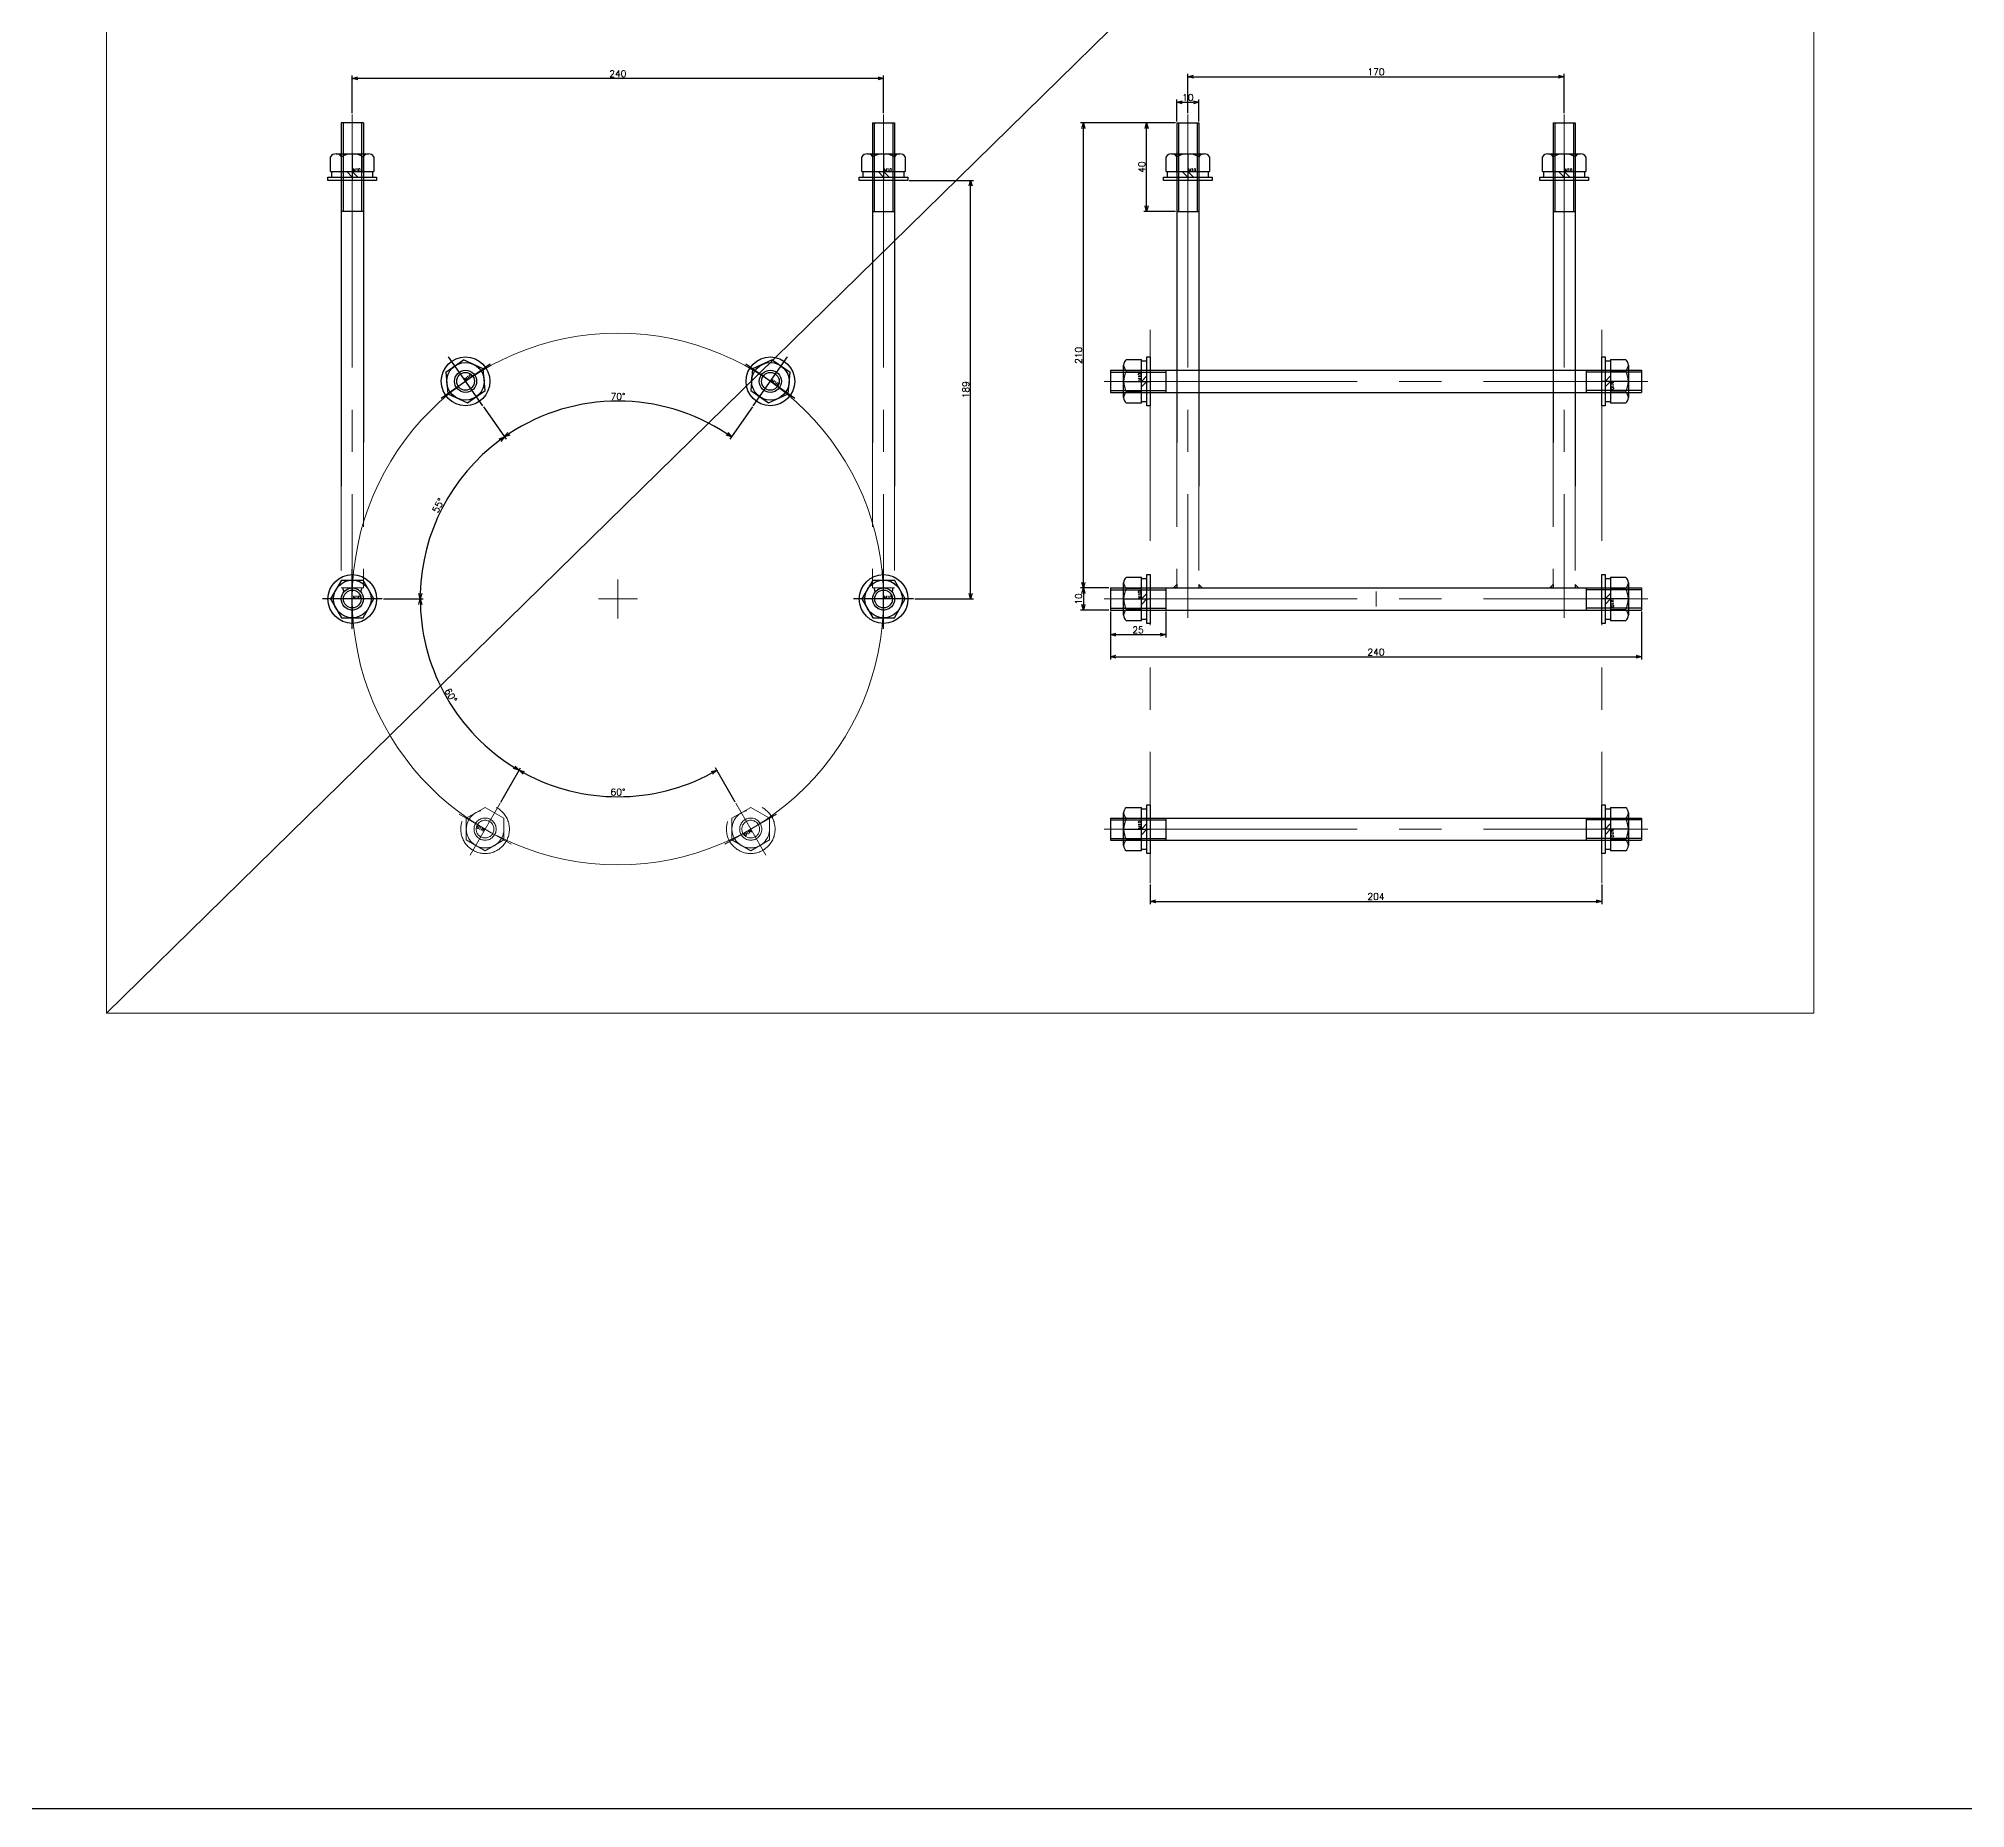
# Model space of a CAD drawing. Header units: millimetres. Extents: x -16130 to 36813, y -8099 to 27484.
# Drawn here: x 22002 to 22872, y 14890 to 15689 of the extents above; entities that cross this region are included whole.
import ezdxf

# ---------------------------------------------------------------- set-up
doc = ezdxf.new("R2010")
doc.units = ezdxf.units.MM
doc.header["$LTSCALE"] = 6
doc.header["$PDMODE"] = 99
doc.header["$PDSIZE"] = 1
for name, pattern in [('CENTER2', [28.575, 19.05, -3.175, 3.175, -3.175]), ('HIDDEN', [9.525, 6.35, -3.175]), ('PHANTOM2', [31.75, 15.875, -3.175, 3.175, -3.175, 3.175, -3.175])]:
    doc.linetypes.add(name, pattern=pattern)
for name, color, linetype, lineweight in [('01_NORMAL', 7, 'Continuous', 25), ('04_HIDDEN', 2, 'HIDDEN', 13), ('05_CENTER', 4, 'CENTER2', 13), ('06_PHANTOM', 2, 'PHANTOM2', 13), ('08_DIM', 3, 'Continuous', 13)]:
    doc.layers.add(name, color=color, linetype=linetype, lineweight=lineweight)
doc.layers.add('10_DRAFT', color=8, linetype='Continuous', lineweight=0, plot=False)
doc.styles.add('KSS_TXT', font='txt.shx', dxfattribs={"bigfont": 'extfont2.shx'})
doc.dimstyles.new('KSS_DIM', dxfattribs={"dimtxt": 3, "dimasz": 2.5, "dimexe": 1.25, "dimexo": 0.625, "dimtad": 1, "dimdsep": 46, "dimtxsty": 'KSS_TXT', "dimblk": 'OPEN30', "dimcen": 0, "dimazin": 2, "dimtfac": 0.75, "dimtmove": 0, "dimatfit": 3, "dimldrblk": 'OPEN30', "dimfxl": 1, "dimtolj": 1, "dimarcsym": 0})

# ---------------------------------------------------------------- blocks, each defined once
blk = doc.blocks.new('_Open30')
at = {"color": 0, "linetype": 'ByBlock', "lineweight": -2}
for p, q in [((-1, 0.27), (0, 0)), ((0, 0), (-1, -0.27)), ((0, 0), (-1, 0))]:
    blk.add_line(p, q, dxfattribs=at)
blk = doc.blocks.new('*D3492')
at = {"layer": '08_DIM', "color": 0, "lineweight": -2, "transparency": 16777216}
for p, q in [((22143.76, 15655.52), (22143.76, 15672.41)), ((22381.26, 15671.16), (22146.26, 15671.16)), ((22383.76, 15655.52), (22383.76, 15672.41))]:
    blk.add_line(p, q, dxfattribs=at)
at = {"layer": 'Defpoints', "color": 0, "transparency": 16777216}
for p in [(22143.76, 15671.16), (22143.76, 15654.9), (22383.76, 15654.9)]:
    blk.add_point(p, dxfattribs=at)
at = {"layer": '08_DIM', "color": 0, "lineweight": -2, "transparency": 16777216, "xscale": 2.5, "yscale": 2.5, "zscale": 2.5, "rotation": 180}
blk.add_blockref('_Open30', (22143.76, 15671.16), dxfattribs=at)
at = {"layer": '08_DIM', "color": 0, "lineweight": -2, "transparency": 16777216, "xscale": 2.5, "yscale": 2.5, "zscale": 2.5}
blk.add_blockref('_Open30', (22383.76, 15671.16), dxfattribs=at)
at = {"layer": '08_DIM', "color": 0, "transparency": 16777216, "insert": (22263.76, 15673.28), "char_height": 3, "attachment_point": 5, "style": 'KSS_TXT'}
blk.add_mtext('\\A1;240', dxfattribs=at)
blk = doc.blocks.new('*D3493')
at = {"layer": '08_DIM', "color": 0, "lineweight": -2, "transparency": 16777216}
for p, q in [((22486.21, 15430.47), (22486.21, 15408.75)), ((22726.21, 15430.47), (22726.21, 15408.75)), ((22488.71, 15410), (22723.71, 15410))]:
    blk.add_line(p, q, dxfattribs=at)
at = {"layer": 'Defpoints', "color": 0, "transparency": 16777216}
for p in [(22486.21, 15431.09), (22726.21, 15431.09), (22726.21, 15410)]:
    blk.add_point(p, dxfattribs=at)
at = {"layer": '08_DIM', "color": 0, "lineweight": -2, "transparency": 16777216, "xscale": 2.5, "yscale": 2.5, "zscale": 2.5, "rotation": 180}
blk.add_blockref('_Open30', (22486.21, 15410), dxfattribs=at)
at = {"layer": '08_DIM', "color": 0, "lineweight": -2, "transparency": 16777216, "xscale": 2.5, "yscale": 2.5, "zscale": 2.5}
blk.add_blockref('_Open30', (22726.21, 15410), dxfattribs=at)
at = {"layer": '08_DIM', "color": 0, "transparency": 16777216, "insert": (22606.21, 15412.12), "char_height": 3, "attachment_point": 5, "style": 'KSS_TXT'}
blk.add_mtext('\\A1;240', dxfattribs=at)
blk = doc.blocks.new('*D3494')
at = {"layer": '08_DIM', "color": 0, "lineweight": -2, "transparency": 16777216}
for p, q in [((22486.21, 15430.47), (22486.21, 15418.74)), ((22511.21, 15430.47), (22511.21, 15418.74)), ((22488.71, 15419.99), (22508.71, 15419.99))]:
    blk.add_line(p, q, dxfattribs=at)
at = {"layer": 'Defpoints', "color": 0, "transparency": 16777216}
for p in [(22486.21, 15431.09), (22511.21, 15431.09), (22511.21, 15419.99)]:
    blk.add_point(p, dxfattribs=at)
at = {"layer": '08_DIM', "color": 0, "lineweight": -2, "transparency": 16777216, "xscale": 2.5, "yscale": 2.5, "zscale": 2.5, "rotation": 180}
blk.add_blockref('_Open30', (22486.21, 15419.99), dxfattribs=at)
at = {"layer": '08_DIM', "color": 0, "lineweight": -2, "transparency": 16777216, "xscale": 2.5, "yscale": 2.5, "zscale": 2.5}
blk.add_blockref('_Open30', (22511.21, 15419.99), dxfattribs=at)
at = {"layer": '08_DIM', "color": 0, "transparency": 16777216, "insert": (22498.71, 15422.12), "char_height": 3, "attachment_point": 5, "style": 'KSS_TXT'}
blk.add_mtext('\\A1;25', dxfattribs=at)
blk = doc.blocks.new('*D3495')
at = {"layer": '08_DIM', "color": 0, "lineweight": -2, "transparency": 16777216}
for p, q in [((22521.21, 15655.52), (22521.21, 15673.19)), ((22523.71, 15671.94), (22688.71, 15671.94)), ((22691.21, 15655.52), (22691.21, 15673.19))]:
    blk.add_line(p, q, dxfattribs=at)
at = {"layer": 'Defpoints', "color": 0, "transparency": 16777216}
for p in [(22691.21, 15671.94), (22521.21, 15654.9), (22691.21, 15654.9)]:
    blk.add_point(p, dxfattribs=at)
at = {"layer": '08_DIM', "color": 0, "lineweight": -2, "transparency": 16777216, "xscale": 2.5, "yscale": 2.5, "zscale": 2.5, "rotation": 180}
blk.add_blockref('_Open30', (22521.21, 15671.94), dxfattribs=at)
at = {"layer": '08_DIM', "color": 0, "lineweight": -2, "transparency": 16777216, "xscale": 2.5, "yscale": 2.5, "zscale": 2.5}
blk.add_blockref('_Open30', (22691.21, 15671.94), dxfattribs=at)
at = {"layer": '08_DIM', "color": 0, "transparency": 16777216, "insert": (22606.21, 15674.07), "char_height": 3, "attachment_point": 5, "style": 'KSS_TXT'}
blk.add_mtext('\\A1;170', dxfattribs=at)
blk = doc.blocks.new('*D3496')
at = {"layer": '08_DIM', "color": 0, "lineweight": -2, "transparency": 16777216}
for p, q in [((22516.21, 15651.72), (22516.21, 15661.67)), ((22518.71, 15660.42), (22523.71, 15660.42)), ((22526.21, 15651.72), (22526.21, 15661.67))]:
    blk.add_line(p, q, dxfattribs=at)
at = {"layer": 'Defpoints', "color": 0, "transparency": 16777216}
for p in [(22526.21, 15660.42), (22516.21, 15651.09), (22526.21, 15651.09)]:
    blk.add_point(p, dxfattribs=at)
at = {"layer": '08_DIM', "color": 0, "lineweight": -2, "transparency": 16777216, "xscale": 2.5, "yscale": 2.5, "zscale": 2.5, "rotation": 180}
blk.add_blockref('_Open30', (22516.21, 15660.42), dxfattribs=at)
at = {"layer": '08_DIM', "color": 0, "lineweight": -2, "transparency": 16777216, "xscale": 2.5, "yscale": 2.5, "zscale": 2.5}
blk.add_blockref('_Open30', (22526.21, 15660.42), dxfattribs=at)
at = {"layer": '08_DIM', "color": 0, "transparency": 16777216, "insert": (22521.21, 15662.55), "char_height": 3, "attachment_point": 5, "style": 'KSS_TXT'}
blk.add_mtext('\\A1;10', dxfattribs=at)
blk = doc.blocks.new('*D3497')
at = {"layer": '08_DIM', "color": 0, "lineweight": -2, "transparency": 16777216}
for p, q in [((22515.59, 15651.09), (22501.29, 15651.09)), ((22502.54, 15613.59), (22502.54, 15648.59)), ((22515.59, 15611.09), (22501.29, 15611.09))]:
    blk.add_line(p, q, dxfattribs=at)
at = {"layer": 'Defpoints', "color": 0, "transparency": 16777216}
for p in [(22502.54, 15651.09), (22516.21, 15651.09), (22516.21, 15611.09)]:
    blk.add_point(p, dxfattribs=at)
at = {"layer": '08_DIM', "color": 0, "lineweight": -2, "transparency": 16777216, "xscale": 2.5, "yscale": 2.5, "zscale": 2.5}
for p, rotation in [((22502.54, 15651.09), 90), ((22502.54, 15611.09), 270)]:
    blk.add_blockref('_Open30', p, dxfattribs=dict(at, rotation=rotation))
at = {"layer": '08_DIM', "color": 0, "transparency": 16777216, "insert": (22500.42, 15631.09), "char_height": 3, "attachment_point": 5, "rotation": 90, "style": 'KSS_TXT'}
blk.add_mtext('\\A1;40', dxfattribs=at)
blk = doc.blocks.new('*D3498')
at = {"layer": '08_DIM', "color": 0, "lineweight": -2, "transparency": 16777216}
for p, q in [((22515.59, 15651.09), (22472.76, 15651.09)), ((22474.01, 15443.59), (22474.01, 15648.59)), ((22483.09, 15441.09), (22472.76, 15441.09))]:
    blk.add_line(p, q, dxfattribs=at)
at = {"layer": 'Defpoints', "color": 0, "transparency": 16777216}
for p in [(22474.01, 15651.09), (22516.21, 15651.09), (22483.71, 15441.09)]:
    blk.add_point(p, dxfattribs=at)
at = {"layer": '08_DIM', "color": 0, "lineweight": -2, "transparency": 16777216, "xscale": 2.5, "yscale": 2.5, "zscale": 2.5}
for p, rotation in [((22474.01, 15651.09), 90), ((22474.01, 15441.09), 270)]:
    blk.add_blockref('_Open30', p, dxfattribs=dict(at, rotation=rotation))
at = {"layer": '08_DIM', "color": 0, "transparency": 16777216, "insert": (22471.88, 15546.09), "char_height": 3, "attachment_point": 5, "rotation": 90, "style": 'KSS_TXT'}
blk.add_mtext('\\A1;210', dxfattribs=at)
blk = doc.blocks.new('*D3499')
at = {"layer": '08_DIM', "color": 0, "lineweight": -2, "transparency": 16777216}
for p, q in [((22485.59, 15441.09), (22472.76, 15441.09)), ((22474.01, 15438.59), (22474.01, 15433.59)), ((22485.59, 15431.09), (22472.76, 15431.09))]:
    blk.add_line(p, q, dxfattribs=at)
at = {"layer": 'Defpoints', "color": 0, "transparency": 16777216}
for p in [(22486.21, 15441.09), (22474.01, 15431.09), (22486.21, 15431.09)]:
    blk.add_point(p, dxfattribs=at)
at = {"layer": '08_DIM', "color": 0, "lineweight": -2, "transparency": 16777216, "xscale": 2.5, "yscale": 2.5, "zscale": 2.5}
for p, rotation in [((22474.01, 15441.09), 90), ((22474.01, 15431.09), 270)]:
    blk.add_blockref('_Open30', p, dxfattribs=dict(at, rotation=rotation))
at = {"layer": '08_DIM', "color": 0, "transparency": 16777216, "insert": (22471.88, 15436.09), "char_height": 3, "attachment_point": 5, "rotation": 90, "style": 'KSS_TXT'}
blk.add_mtext('\\A1;10', dxfattribs=at)
blk = doc.blocks.new('M10Nza_1_1_1_1_1')
at = {"color": 0}
for p, q in [((-9.8, 4), (-9.8, 10.69)), ((-7.35, 12), (7.35, 12)), ((-4.9, 4), (-4.9, 10.69)), ((4.9, 10.69), (4.9, 4)), ((9.8, 10.69), (9.8, 4)), ((-9.8, 4), (9.8, 4)), ((-9.2, 1.5), (-9.2, 4)), ((0, 1.5), (-2.5, 4)), ((0, 4), (2.5, 1.5)), ((9.2, 4), (9.2, 1.5))]:
    blk.add_line(p, q, dxfattribs=at)
at = {"color": 0, "linetype": 'CENTER2'}
blk.add_line((0, 12), (0, 0), dxfattribs=at)
at = {"color": 0}
blk.add_lwpolyline([(-11, 1.5), (11, 1.5), (11, 0), (-11, 0)], close=True, dxfattribs=at)
for centre, radius, start, end in [((-7.35, 9.06), 2.94, 33.626, 146.374), ((0, 2.2), 9.8, 60, 120), ((7.35, 9.06), 2.94, 33.626, 146.374)]:
    blk.add_arc(centre, radius, start, end, dxfattribs=at)
at = {"layer": '10_DRAFT', "style": 'KSS_TXT'}
blk.add_text('M10', height=1.25, dxfattribs=at).set_placement((0.26, 4.12))
blk = doc.blocks.new('A$C68084CB7_1_1_1')
at = {"color": 0}
for p, q in [((-5, 215), (-5, 50.99)), ((5, 215), (-5, 215)), ((-4.19, 215), (-4.19, 175)), ((4.19, 215), (4.19, 175)), ((5, 215), (5, 70.71)), ((5, 175), (-5, 175))]:
    blk.add_line(p, q, dxfattribs=at)
at = {"layer": '04_HIDDEN'}
for p, q in [((5, 70.71), (5, 5)), ((-5, 50.99), (-5, 5)), ((5, 5), (-5, 5))]:
    blk.add_line(p, q, dxfattribs=at)
at = {"layer": '05_CENTER'}
for p, q in [((0, 218.8), (0, -8.49)), ((0, 196.64), (0, 173.31))]:
    blk.add_line(p, q, dxfattribs=at)
blk = doc.blocks.new('A$C680612B7_1_1_1')
at = {"color": 0}
for p, q in [((-120, 5), (120, 5)), ((-120, 5), (-120, -5)), ((-120, 4.19), (-95, 4.19)), ((-95, 5), (-95, -5)), ((95, 5), (95, -5)), ((120, 4.19), (95, 4.19)), ((120, 5), (120, -5)), ((-120, -4.19), (-95, -4.19)), ((-120, -5), (120, -5)), ((120, -4.19), (95, -4.19))]:
    blk.add_line(p, q, dxfattribs=at)
at = {"layer": '05_CENTER'}
blk.add_line((-122.85, 0), (122.85, 0), dxfattribs=at)
blk = doc.blocks.new('10b_2_1_1')
at = {"color": 0, "linetype": 'CENTER2'}
for p, q in [((0, -13.51), (0, 13.51)), ((13.51, 0), (-13.51, 0))]:
    blk.add_line(p, q, dxfattribs=at)
at = {"color": 0}
for p, q in [((-4.9, 8.49), (-9.8, 0)), ((-9.8, 0), (-4.9, -8.49)), ((-4.9, 8.49), (4.9, 8.49)), ((9.8, 0), (4.9, 8.49)), ((4.9, -8.49), (9.8, 0)), ((-4.9, -8.49), (4.9, -8.49))]:
    blk.add_line(p, q, dxfattribs=at)
for radius in [11, 8.49, 5, 4]:
    blk.add_circle((0, 0), radius, dxfattribs=at)
at = {"layer": '10_DRAFT', "style": 'KSS_TXT'}
blk.add_text('M10', height=1.25, dxfattribs=at).set_placement((0.26, 0.12))
blk = doc.blocks.new('*D3741')
at = {"layer": '08_DIM', "color": 0, "lineweight": -2, "transparency": 16777216}
for p, q in [((22395.39, 15625.09), (22424.33, 15625.09)), ((22423.08, 15438.59), (22423.08, 15622.59)), ((22397.9, 15436.09), (22424.33, 15436.09))]:
    blk.add_line(p, q, dxfattribs=at)
at = {"layer": 'Defpoints', "color": 0, "transparency": 16777216}
for p in [(22394.76, 15625.09), (22423.08, 15625.09), (22397.28, 15436.09)]:
    blk.add_point(p, dxfattribs=at)
at = {"layer": '08_DIM', "color": 0, "lineweight": -2, "transparency": 16777216, "xscale": 2.5, "yscale": 2.5, "zscale": 2.5}
for p, rotation in [((22423.08, 15625.09), 90), ((22423.08, 15436.09), 270)]:
    blk.add_blockref('_Open30', p, dxfattribs=dict(at, rotation=rotation))
at = {"layer": '08_DIM', "color": 0, "transparency": 16777216, "insert": (22420.96, 15530.59), "char_height": 3, "attachment_point": 5, "rotation": 90, "style": 'KSS_TXT'}
blk.add_mtext('\\A1;189', dxfattribs=at)
blk = doc.blocks.new('A$C680831B6_1_1_1')
blk.add_blockref('A$C680612B7_1_1_1', (0, 0))
at = {"layer": '01_NORMAL'}
for p, rotation in [((-102, 0), 89.99999999999999), ((102, 0), 270)]:
    blk.add_blockref('M10Nza_1_1_1_1_1', p, dxfattribs=dict(at, rotation=rotation))
blk = doc.blocks.new('*D3848')
at = {"layer": '08_DIM', "color": 0, "lineweight": -2, "transparency": 16777216}
for p, q in [((22504.21, 15307.18), (22504.21, 15298.32)), ((22708.21, 15307.18), (22708.21, 15298.32)), ((22506.71, 15299.57), (22705.71, 15299.57))]:
    blk.add_line(p, q, dxfattribs=at)
at = {"layer": 'Defpoints', "color": 0, "transparency": 16777216}
for p in [(22504.21, 15307.81), (22708.21, 15307.81), (22708.21, 15299.57)]:
    blk.add_point(p, dxfattribs=at)
at = {"layer": '08_DIM', "color": 0, "lineweight": -2, "transparency": 16777216, "xscale": 2.5, "yscale": 2.5, "zscale": 2.5, "rotation": 180}
blk.add_blockref('_Open30', (22504.21, 15299.57), dxfattribs=at)
at = {"layer": '08_DIM', "color": 0, "lineweight": -2, "transparency": 16777216, "xscale": 2.5, "yscale": 2.5, "zscale": 2.5}
blk.add_blockref('_Open30', (22708.21, 15299.57), dxfattribs=at)
at = {"layer": '08_DIM', "color": 0, "transparency": 16777216, "insert": (22606.21, 15301.7), "char_height": 3, "attachment_point": 5, "style": 'KSS_TXT'}
blk.add_mtext('\\A1;204', dxfattribs=at)
blk = doc.blocks.new('*D3849')
at = {"layer": '08_DIM', "color": 0, "lineweight": -2, "transparency": 16777216}
for p, q in [((22203.02, 15522.8), (22213.21, 15508.25)), ((22157.9, 15436.09), (22175.65, 15436.09))]:
    blk.add_line(p, q, dxfattribs=at)
blk.add_arc((22263.74, 15436.09), 89.33, 126.60347, 178.39653, dxfattribs=at)
at = {"layer": 'Defpoints', "color": 0, "transparency": 16777216}
for p in [(22187.17, 15545.45), (22202.67, 15523.31), (22192.08, 15489.44), (22130.25, 15436.09), (22157.28, 15436.09)]:
    blk.add_point(p, dxfattribs=at)
at = {"layer": '08_DIM', "color": 0, "lineweight": -2, "transparency": 16777216, "xscale": 2.5, "yscale": 2.5, "zscale": 2.5}
for p, rotation in [((22212.5, 15509.27), 35.80173459511057), ((22174.4, 15436.09), 269.1982654048996)]:
    blk.add_blockref('_Open30', p, dxfattribs=dict(at, rotation=rotation))
at = {"layer": '08_DIM', "color": 0, "transparency": 16777216, "insert": (22182.61, 15478.33), "char_height": 3, "attachment_point": 5, "rotation": 62.5, "style": 'KSS_TXT'}
blk.add_mtext('\\A1;55%%d', dxfattribs=at)
blk = doc.blocks.new('*D3850')
at = {"layer": '08_DIM', "color": 0, "lineweight": -2, "transparency": 16777216}
for p, q in [((22157.9, 15436.09), (22175.73, 15436.09)), ((22210.83, 15344.41), (22219.75, 15359.86))]:
    blk.add_line(p, q, dxfattribs=at)
blk.add_arc((22263.76, 15436.09), 89.28, 181.60445, 238.39555, dxfattribs=at)
at = {"layer": 'Defpoints', "color": 0, "transparency": 16777216}
for p in [(22130.25, 15436.09), (22157.28, 15436.09), (22179.87, 15405.56), (22210.52, 15343.87), (22197.01, 15320.47)]:
    blk.add_point(p, dxfattribs=at)
at = {"layer": '08_DIM', "color": 0, "lineweight": -2, "transparency": 16777216, "xscale": 2.5, "yscale": 2.5, "zscale": 2.5}
for p, rotation in [((22174.48, 15436.09), 90.8022250963177), ((22219.12, 15358.78), 329.1977749036853)]:
    blk.add_blockref('_Open30', p, dxfattribs=dict(at, rotation=rotation))
at = {"layer": '08_DIM', "color": 0, "transparency": 16777216, "insert": (22188.28, 15392.52), "char_height": 3, "attachment_point": 5, "rotation": 300, "style": 'KSS_TXT'}
blk.add_mtext('\\A1;60%%d', dxfattribs=at)
blk = doc.blocks.new('*D3851')
at = {"layer": '08_DIM', "color": 0, "lineweight": -2, "transparency": 16777216}
for p, q in [((22210.83, 15344.41), (22219.74, 15359.85)), ((22316.69, 15344.41), (22307.78, 15359.85))]:
    blk.add_line(p, q, dxfattribs=at)
blk.add_arc((22263.76, 15436.09), 89.29, 241.60431, 298.39569, dxfattribs=at)
at = {"layer": 'Defpoints', "color": 0, "transparency": 16777216}
for p in [(22248.26, 15348.16), (22210.52, 15343.87), (22317.01, 15343.87), (22197.01, 15320.47), (22330.52, 15320.47)]:
    blk.add_point(p, dxfattribs=at)
at = {"layer": '08_DIM', "color": 0, "lineweight": -2, "transparency": 16777216, "xscale": 2.5, "yscale": 2.5, "zscale": 2.5}
for p, rotation in [((22219.12, 15358.77), 150.8021546981733), ((22308.4, 15358.77), 29.19784530182896)]:
    blk.add_blockref('_Open30', p, dxfattribs=dict(at, rotation=rotation))
at = {"layer": '08_DIM', "color": 0, "transparency": 16777216, "insert": (22263.76, 15348.93), "char_height": 3, "attachment_point": 5, "style": 'KSS_TXT'}
blk.add_mtext('\\A1;60%%d', dxfattribs=at)
blk = doc.blocks.new('*D3852')
at = {"layer": '08_DIM', "color": 0, "lineweight": -2, "transparency": 16777216}
for p, q in [((22203.02, 15522.8), (22213.21, 15508.26)), ((22324.51, 15522.79), (22314.33, 15508.26))]:
    blk.add_line(p, q, dxfattribs=at)
blk.add_arc((22263.77, 15436.04), 89.41, 56.60219, 123.39781, dxfattribs=at)
at = {"layer": 'Defpoints', "color": 0, "transparency": 16777216}
for p in [(22187.17, 15545.45), (22340.37, 15545.44), (22202.67, 15523.31), (22281.85, 15523.6), (22324.87, 15523.3)]:
    blk.add_point(p, dxfattribs=at)
at = {"layer": '08_DIM', "color": 0, "lineweight": -2, "transparency": 16777216, "xscale": 2.5, "yscale": 2.5, "zscale": 2.5}
for p, rotation in [((22212.49, 15509.28), 214.1989039082468), ((22315.05, 15509.28), 325.8010960917644)]:
    blk.add_blockref('_Open30', p, dxfattribs=dict(at, rotation=rotation))
at = {"layer": '08_DIM', "color": 0, "transparency": 16777216, "insert": (22263.77, 15527.57), "char_height": 3, "attachment_point": 5, "style": 'KSS_TXT'}
blk.add_mtext('\\A1;70%%d', dxfattribs=at)

msp = doc.modelspace()

# ---------------------------------------------------------------- linework, layer by layer
at = {"color": 2}
msp.add_line((22803.96619, 16004.72595), (22032.68727, 15249.01375), dxfattribs=at)
msp.add_lwpolyline([(18683.12586, 14889.96864), (25475.55625, 14889.96864), (25475.55625, 19696.07681), (18683.12586, 19696.07681)], close=True, dxfattribs=at)
at = {"color": 3}
for points in [[(22516.21136, 15441.09404), (22514.71136, 15441.09404), (22516.21136, 15442.59404), (22516.21136, 15442.59404)], [(22526.21136, 15441.09404), (22527.71136, 15441.09404), (22526.21136, 15442.59404), (22526.21136, 15442.59404)], [(22686.21071, 15441.09404), (22684.71071, 15441.09404), (22686.21071, 15442.59404), (22686.21071, 15442.59404)], [(22696.21071, 15441.09404), (22697.71071, 15441.09404), (22696.21071, 15442.59404), (22696.21071, 15442.59404)]]:
    msp.add_lwpolyline(points, close=True, dxfattribs=at)
for centre, start, end in [((22143.76149, 15441.09354), 179.99142952, 205.23662171), ((22143.76149, 15441.09354), 334.76337829, 0.00857048), ((22383.7628, 15441.09354), 179.99142952, 205.23662171), ((22383.7628, 15441.09354), 334.76337829, 0.00857048)]:
    msp.add_arc(centre, 4.26394, start, end, dxfattribs=at)
at = {"layer": '04_HIDDEN'}
for centre in [(22143.76141, 15436.09385), (22383.7628, 15436.09385)]:
    msp.add_circle(centre, 5, dxfattribs=at)
at = {"layer": '06_PHANTOM'}
for p, q in [((22504.21104, 15557.56155), (22504.21104, 15307.80569)), ((22708.21169, 15557.56155), (22708.21169, 15307.80569))]:
    msp.add_line(p, q, dxfattribs=at)
at = {"layer": '08_DIM', "color": 2}
msp.add_lwpolyline([(22032.68727, 16004.72595), (22803.96619, 16004.72595), (22803.96619, 15249.01375), (22032.68727, 15249.01375)], close=True, dxfattribs=at)
at = {"layer": '10_DRAFT'}
for p, q in [((22263.7628, 15427.31796), (22263.7628, 15444.8694)), ((22254.98708, 15436.09368), (22272.53852, 15436.09368)), ((22606.21136, 15432.73273), (22606.21136, 15439.456))]:
    msp.add_line(p, q, dxfattribs=at)
msp.add_circle((22263.7628, 15436.09368), 119.99998, dxfattribs=at)

# ---------------------------------------------------------------- block references
for name, p in [('A$C68084CB7_1_1_1', (22143.76215, 15436.09354)), ('M10Nza_1_1_1_1_1', (22143.76247, 15625.09336)), ('M10Nza_1_1_1_1_1', (22383.76247, 15625.09336)), ('M10Nza_1_1_1_1_1', (22521.21104, 15625.09386)), ('M10Nza_1_1_1_1_1', (22691.21104, 15625.09386)), ('A$C680831B6_1_1_1', (22606.21104, 15534.37256)), ('10b_2_1_1', (22143.76282, 15436.09368)), ('10b_2_1_1', (22383.76283, 15436.09368)), ('A$C680612B7_1_1_1', (22606.21136, 15436.09437)), ('A$C680831B6_1_1_1', (22606.21104, 15332.17056))]:
    msp.add_blockref(name, p)
at = {"xscale": -1}
for p in [(22383.7628, 15436.09354), (22521.21136, 15436.09404), (22691.21136, 15436.09404)]:
    msp.add_blockref('A$C68084CB7_1_1_1', p, dxfattribs=at)
for name, p, rotation in [('10b_2_1_1', (22194.91593, 15534.37953), 35.00000000000597), ('10b_2_1_1', (22332.62063, 15534.37187), 324.9999999999977), ('M10Nza_1_1_1_1_1', (22504.21136, 15436.09437), 89.99999999999999), ('M10Nza_1_1_1_1_1', (22708.21136, 15436.09437), 270)]:
    msp.add_blockref(name, p, dxfattribs=dict(rotation=rotation))
at = {"layer": '04_HIDDEN'}
for p, rotation in [((22203.76208, 15332.17106), 150.0000000000075), ((22323.76148, 15332.16987), 210.0000000000022)]:
    msp.add_blockref('10b_2_1_1', p, dxfattribs=dict(at, rotation=rotation))

# ---------------------------------------------------------------- dimensions: what is measured, and where the dimension line sits
at = {"layer": '08_DIM', "color": 1}
for base, p1, p2, picture, middle in [((22143.76215, 15671.15783), (22383.7628, 15654.89632), (22143.76215, 15654.89632), '*D3492', (22263.76247, 15673.28283)), ((22691.21136, 15671.94212), (22521.21136, 15654.89683), (22691.21136, 15654.89683), '*D3495', (22606.21136, 15674.06712)), ((22726.21136, 15409.99614), (22486.21136, 15431.09437), (22726.21136, 15431.09437), '*D3493', (22606.21136, 15412.12114)), ((22511.21136, 15419.989), (22486.21136, 15431.09437), (22511.21136, 15431.09437), '*D3494', (22498.71136, 15422.11608))]:
    dim = msp.add_linear_dim(base=base, p1=p1, p2=p2, dimstyle='KSS_DIM', dxfattribs=at)
    dim.commit()
    dim.dimension.update_dxf_attribs({"geometry": picture, "text_midpoint": middle})
at = {"layer": '08_DIM'}
for base, p1, p2, picture, middle in [((22526.21136, 15660.42253), (22516.21136, 15651.09404), (22526.21136, 15651.09404), '*D3496', (22521.21136, 15662.54753)), ((22708.21169, 15299.57128), (22504.21104, 15307.80569), (22708.21169, 15307.80569), '*D3848', (22606.21136, 15301.69628))]:
    dim = msp.add_linear_dim(base=base, p1=p1, p2=p2, dimstyle='KSS_DIM', dxfattribs=at)
    dim.commit()
    dim.dimension.update_dxf_attribs({"geometry": picture, "text_midpoint": middle})
at = {"layer": '08_DIM', "color": 1}
for base, p1, p2, picture, middle in [((22474.00967, 15651.09404), (22483.71104, 15441.09437), (22516.21136, 15651.09404), '*D3498', (22471.88467, 15546.09421)), ((22423.0841, 15625.09336), (22397.27511, 15436.09368), (22394.76247, 15625.09336), '*D3741', (22420.9591, 15530.59352))]:
    dim = msp.add_linear_dim(base=base, p1=p1, p2=p2, angle=90, dimstyle='KSS_DIM', dxfattribs=at)
    dim.commit()
    dim.dimension.update_dxf_attribs({"geometry": picture, "text_midpoint": middle})
at = {"layer": '08_DIM'}
for base, p1, p2, picture, middle in [((22502.54127, 15651.09404), (22516.21136, 15611.09404), (22516.21136, 15651.09404), '*D3497', (22500.41627, 15631.09404)), ((22474.00967, 15431.09437), (22486.21136, 15441.09437), (22486.21136, 15431.09437), '*D3499', (22471.88467, 15436.09437))]:
    dim = msp.add_linear_dim(base=base, p1=p1, p2=p2, angle=90, dimstyle='KSS_DIM', dxfattribs=at)
    dim.commit()
    dim.dimension.update_dxf_attribs({"geometry": picture, "text_midpoint": middle})
for base, line1, line2, picture, middle in [((22192.07965, 15489.44017), ((22202.66626, 15523.31092), (22187.16561, 15545.44814)), ((22157.2751, 15436.09368), (22130.25054, 15436.09368)), '*D3849', (22182.60771, 15478.32661)), ((22281.85024, 15523.60237), ((22324.87031, 15523.30325), (22340.37096, 15545.44048)), ((22202.66626, 15523.31092), (22187.16561, 15545.44814)), '*D3852', (22263.77097, 15527.57443)), ((22179.86676, 15405.55837), ((22157.2751, 15436.09368), (22130.25054, 15436.09368)), ((22210.51822, 15343.87304), (22197.00594, 15320.46909)), '*D3850', (22188.28402, 15392.51655)), ((22248.25689, 15348.16237), ((22210.51822, 15343.87304), (22197.00594, 15320.46909)), ((22317.00534, 15343.87184), (22330.51762, 15320.46789)), '*D3851', (22263.76143, 15348.9309))]:
    dim = msp.add_angular_dim_2l(base=base, line1=line1, line2=line2, dimstyle='KSS_DIM', dxfattribs=at)
    dim.commit()
    dim.dimension.update_dxf_attribs({"geometry": picture, "text_midpoint": middle})

doc.saveas('drawing.dxf')
